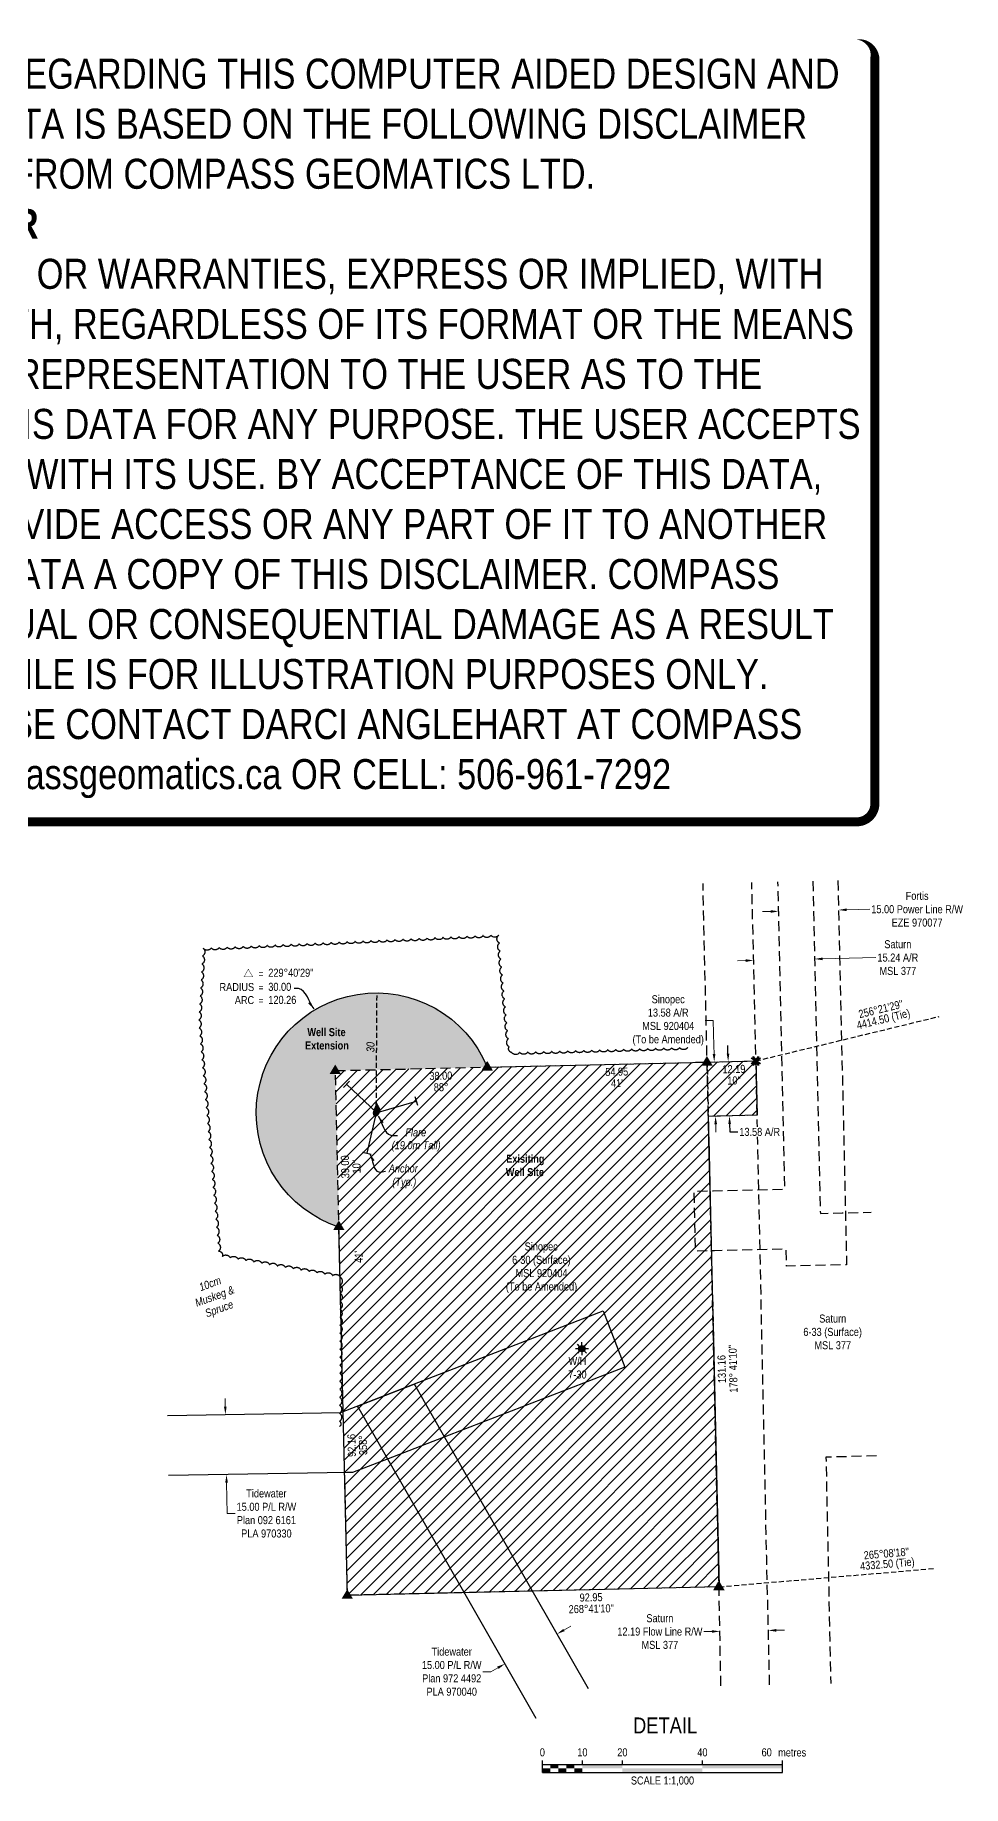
# Model space of a CAD drawing. Extents: x 602525 to 605190, y 5891333 to 5893520.
# Drawn here: x 604031 to 605190, y 5891333 to 5893520 of the extents above; entities that cross this region are included whole.
import ezdxf
from ezdxf.enums import TextEntityAlignment as Align

# ---------------------------------------------------------------- set-up
doc = ezdxf.new("R2010")
doc.units = 0
doc.header["$LTSCALE"] = 5
doc.header["$PDSIZE"] = 5
for name, pattern in [('0', [1, 1, 0]), ('foc-ACCESSROAD', [3.75, 2.5, -1.25]), ('foc-FLOWLINE', [3.75, 2.5, -1.25]), ('foc-TIELINE', [1.875, 1.25, -0.625]), ('foc-TRAV', [1.875, 1.25, -0.625])]:
    doc.linetypes.add(name, pattern=pattern)
doc.layers.get('Defpoints').update_dxf_attribs({"color": 9})
for name, color, linetype in [('AS-POWER-EXISTING-ANC', 72, 'Continuous'), ('AS-SYMBOL', 7, 'Continuous'), ('C-AR', 13, 'foc-ACCESSROAD'), ('C-WS', 13, 'foc-ACCESSROAD'), ('C-WS-S', 13, 'Continuous'), ('DETAIL-T', 7, 'Continuous'), ('F-EZE', 190, 'foc-FLOWLINE'), ('F-RW', 190, 'Continuous'), ('F-WS', 190, 'foc-ACCESSROAD'), ('L-2', 7, 'Continuous'), ('L-BD', 7, 'Continuous'), ('L-MON', 1, 'Continuous'), ('L-TIE', 7, 'foc-TIELINE'), ('P-PROPOSED', 10, 'Continuous'), ('P-PROPOSED-EXISTING-H', 59, 'Continuous'), ('P-PROPOSED-H', 21, 'Continuous'), ('P-TRAV', 4, 'foc-TRAV'), ('P-TXT', 4, 'Continuous'), ('T-BUSH', 110, '0'), ('T-BUSH-T', 110, 'Continuous'), ('T-TIE', 201, 'foc-TIELINE')]:
    doc.layers.add(name, color=color, linetype=linetype)
for name, color, linetype, lineweight in [('C-AR-T', 13, 'Continuous', 9), ('C-WS-T', 13, 'Continuous', 9), ('F-EZE-T', 190, 'Continuous', 9), ('F-FLOWLINE-T', 190, 'Continuous', 9), ('F-RW-T', 190, 'Continuous', 9), ('F-WS-T', 190, 'Continuous', 9), ('T-TEXT', 48, 'Continuous', 18), ('T-TIE-T', 201, 'Continuous', 18)]:
    doc.layers.add(name, color=color, linetype=linetype, lineweight=lineweight)
doc.layers.add('DISCLAIMER', color=7, linetype='Continuous', plot=False)
doc.styles.add('175L', font='', dxfattribs={"height": 20})
doc.styles.add('80', font='', dxfattribs={"height": 10})
doc.styles.add('80CG', font='', dxfattribs={"height": 10})
doc.styles.add('80L', font='', dxfattribs={"height": 10})
doc.styles.add('80LS', font='', dxfattribs={"height": 10})
doc.styles.get('175L').set_extended_font_data('Arial Narrow')
doc.styles.get('80').set_extended_font_data('Arial Narrow')
doc.styles.get('80CG').set_extended_font_data('Arial Narrow')
doc.styles.get('80L').set_extended_font_data('Arial Narrow')
doc.styles.get('80LS').set_extended_font_data('Arial Narrow', italic=True)
doc.dimstyles.new('Compass 5 000', dxfattribs={"dimscale": 5, "dimtxt": 9, "dimasz": 2, "dimexe": 0.2, "dimexo": 0.0625, "dimgap": 0.5, "dimtad": 0, "dimtih": 1, "dimtoh": 1, "dimzin": 0, "dimdsep": 46, "dimtxsty": '80CG', "dimcen": 0.1, "dimse1": 1, "dimse2": 1, "dimclrd": 256, "dimclrt": 256, "dimaunit": 1, "dimadec": 4, "dimazin": 0, "dimtfac": 0.06, "dimtofl": 0, "dimtmove": 0, "dimatfit": 1, "dimfxl": 0.2, "dimtolj": 1, "dimtzin": 0, "dimlwd": -1, "dimarcsym": 0})

# ---------------------------------------------------------------- blocks, each defined once
blk = doc.blocks.new('*D405')
at = {"layer": 'Defpoints', "color": 0, "transparency": 16777216}
for p in [(605004.8, 5892365.6), (604930.1, 5892297.1), (605006.3, 5892298.8)]:
    blk.add_point(p, dxfattribs=at)
at = {"layer": 'F-WS-T', "transparency": 16777216}
for p, q in [((605014.8, 5892365.8), (605081.5, 5892367.3)), ((604918.6, 5892363.6), (604908.6, 5892363.4))]:
    blk.add_line(p, q, dxfattribs=at)
for points in [[(605014.8, 5892367.4), (605014.8, 5892364.1), (605004.8, 5892365.6)], [(604918.5, 5892365.3), (604918.6, 5892361.9), (604928.6, 5892363.8)]]:
    blk.add_solid(points, dxfattribs=at)
at = {"layer": 'F-WS-T', "transparency": 16777216, "insert": (605108.8, 5892367.3), "char_height": 10, "attachment_point": 5, "style": '80CG'}
blk.add_mtext('\\A1;Saturn\\P15.24 A/R\\PMSL 377', dxfattribs=at)
blk = doc.blocks.new('FLARE')
h = blk.add_hatch(color=255)
h.dxf.hatch_style = 1
h.paths.add_polyline_path([(0.16, 2.41, 0.114147), (0.13, 2.43), (0.11, 2.44, 0.261551), (0.01, 2.42), (0, 2.41, 0.131268), (-0.03, 2.37), (-0.04, 2.35, 0.041497), (-0.05, 2.33), (-0.05, 2.29, 0.015174), (-0.05, 2.29), (-0.06, 2.24, 0.004376), (-0.06, 2.24), (-0.07, 2.18), (-0.08, 2.11), (-0.09, 2.05), (-0.1, 1.98), (-0.12, 1.91), (-0.14, 1.83), (-0.17, 1.76), (-0.19, 1.68), (-0.22, 1.61), (-0.26, 1.53), (-0.29, 1.46), (-0.32, 1.39), (-0.36, 1.32), (-0.39, 1.25, 0.000505), (-0.39, 1.25), (-0.43, 1.18, 0.002398), (-0.43, 1.18), (-0.46, 1.1, 0.004177), (-0.46, 1.1), (-0.5, 1.03, 0.005735), (-0.5, 1.03), (-0.53, 0.95, 0.006994), (-0.53, 0.95), (-0.56, 0.87, 0.00791), (-0.57, 0.87), (-0.6, 0.78, 0.008323), (-0.6, 0.78), (-0.63, 0.69, 0.008095), (-0.63, 0.68), (-0.66, 0.59, 0.008067), (-0.66, 0.59), (-0.68, 0.49, 0.008387), (-0.68, 0.49), (-0.7, 0.39, 0.009056), (-0.71, 0.38), (-0.72, 0.28, 0.010123), (-0.72, 0.28), (-0.74, 0.18, 0.011689), (-0.74, 0.18), (-0.75, 0.08, 0.013925), (-0.75, 0.08), (-0.75, -0.02, 0.016488), (-0.75, -0.02), (-0.75, -0.11, 0.017255), (-0.75, -0.12), (-0.74, -0.2, 0.01735), (-0.74, -0.2), (-0.73, -0.28, 0.017311), (-0.73, -0.29), (-0.71, -0.36, 0.01715), (-0.71, -0.36), (-0.69, -0.43, 0.016886), (-0.69, -0.44), (-0.66, -0.5, 0.016546), (-0.66, -0.5), (-0.63, -0.56, 0.016164), (-0.63, -0.56), (-0.6, -0.61, 0.016329), (-0.6, -0.62), (-0.57, -0.66, 0.018828), (-0.57, -0.67), (-0.54, -0.71, 0.022087), (-0.53, -0.71), (-0.5, -0.75, 0.025345), (-0.49, -0.76), (-0.46, -0.78, 0.028234), (-0.45, -0.79), (-0.42, -0.82, 0.030298), (-0.41, -0.82), (-0.37, -0.84, 0.031129), (-0.36, -0.85), (-0.32, -0.86, 0.030544), (-0.31, -0.87), (-0.27, -0.88, 0.028465), (-0.26, -0.88), (-0.22, -0.89, 0.025311), (-0.21, -0.89), (-0.16, -0.89, 0.02283), (-0.15, -0.89), (-0.11, -0.89, 0.021226), (-0.1, -0.89), (-0.05, -0.88, 0.020401), (-0.04, -0.88), (0, -0.87, 0.020299), (0.01, -0.87), (0.05, -0.85, 0.020911), (0.06, -0.85), (0.11, -0.83, 0.022277), (0.11, -0.83), (0.15, -0.81, 0.023712), (0.16, -0.8), (0.2, -0.78, 0.022408), (0.21, -0.78), (0.24, -0.75, 0.01993), (0.25, -0.74), (0.28, -0.72, 0.017146), (0.28, -0.71), (0.31, -0.68, 0.014211), (0.32, -0.68), (0.35, -0.64, 0.011221), (0.35, -0.64), (0.37, -0.61, 0.008212), (0.38, -0.61), (0.4, -0.57, 0.005172), (0.4, -0.57), (0.42, -0.54, 0.002523), (0.43, -0.54), (0.45, -0.5, 0.001671), (0.45, -0.5), (0.47, -0.47, 0.001229), (0.47, -0.47), (0.49, -0.44, 0.00075), (0.49, -0.44), (0.51, -0.41, 0.00026), (0.51, -0.41), (0.54, -0.37), (0.56, -0.34), (0.58, -0.3), (0.61, -0.27), (0.63, -0.23, 0.001311), (0.63, -0.23), (0.66, -0.19, 0.003726), (0.66, -0.19), (0.69, -0.15, 0.006065), (0.69, -0.14), (0.72, -0.1, 0.008452), (0.72, -0.1), (0.74, -0.05, 0.010991), (0.75, -0.05), (0.77, 0, 0.013767), (0.77, 0), (0.79, 0.05, 0.016839), (0.8, 0.05), (0.81, 0.1, 0.019104), (0.82, 0.11), (0.83, 0.15, 0.016987), (0.83, 0.16), (0.84, 0.21, 0.013636), (0.84, 0.21), (0.85, 0.26, 0.010244), (0.85, 0.27), (0.86, 0.31, 0.006846), (0.86, 0.32), (0.86, 0.37, 0.003419), (0.86, 0.37), (0.86, 0.41), (0.87, 0.46), (0.87, 0.5), (0.88, 0.54), (0.88, 0.59), (0.89, 0.63, 0.001278), (0.89, 0.63), (0.89, 0.67, 0.004735), (0.89, 0.67), (0.9, 0.71, 0.008354), (0.9, 0.72), (0.9, 0.76, 0.012059), (0.9, 0.76), (0.9, 0.8, 0.015712), (0.9, 0.81), (0.9, 0.85, 0.018457), (0.9, 0.85), (0.9, 0.89, 0.018102), (0.9, 0.9), (0.89, 0.94, 0.016533), (0.89, 0.95), (0.88, 0.99, 0.014576), (0.88, 0.99), (0.87, 1.03, 0.012435), (0.86, 1.04), (0.85, 1.08, 0.010283), (0.85, 1.09), (0.83, 1.13, 0.00824), (0.83, 1.13), (0.81, 1.18, 0.00638), (0.81, 1.18), (0.78, 1.23, 0.004735), (0.78, 1.23), (0.76, 1.29, 0.003388), (0.75, 1.29), (0.73, 1.34, 0.002345), (0.73, 1.34), (0.7, 1.4, 0.001492), (0.7, 1.4), (0.67, 1.46, 0.000746), (0.67, 1.46), (0.63, 1.51), (0.6, 1.57), (0.57, 1.62), (0.55, 1.68), (0.52, 1.73), (0.49, 1.78), (0.47, 1.83), (0.45, 1.87), (0.42, 1.92), (0.4, 1.97), (0.38, 2.02), (0.35, 2.08, 0.000332), (0.35, 2.08), (0.33, 2.13, 0.001849), (0.33, 2.13), (0.3, 2.19, 0.0038), (0.3, 2.19), (0.27, 2.24, 0.006473), (0.27, 2.24), (0.25, 2.29, 0.010865), (0.24, 2.3), (0.22, 2.34, 0.019524), (0.22, 2.34), (0.19, 2.38, 0.041077), (0.18, 2.39)])
at = {"color": 48, "flags": 128}
for points in [[(0.11, -0.72), (0.07, -0.74), (0.03, -0.76), (-0.02, -0.77), (-0.07, -0.78), (-0.11, -0.79), (-0.16, -0.79), (-0.2, -0.79), (-0.25, -0.78), (-0.29, -0.77), (-0.32, -0.76), (-0.36, -0.74), (-0.4, -0.71), (-0.43, -0.68), (-0.46, -0.65), (-0.49, -0.61), (-0.52, -0.56), (-0.54, -0.51), (-0.57, -0.46), (-0.59, -0.4), (-0.61, -0.33), (-0.63, -0.26), (-0.64, -0.19), (-0.65, -0.11), (-0.65, -0.02), (-0.65, 0.07), (-0.64, 0.17), (-0.63, 0.27), (-0.61, 0.36), (-0.58, 0.46), (-0.56, 0.56), (-0.53, 0.66), (-0.5, 0.75), (-0.47, 0.83), (-0.44, 0.91), (-0.41, 0.99), (-0.37, 1.06), (-0.34, 1.13), (-0.3, 1.2), (-0.27, 1.27), (-0.23, 1.34), (-0.2, 1.42), (-0.16, 1.49), (-0.13, 1.57), (-0.1, 1.65), (-0.07, 1.73), (-0.04, 1.8), (-0.02, 1.88), (0, 1.96), (0.01, 2.03), (0.02, 2.1), (0.03, 2.17), (0.04, 2.22), (0.05, 2.27), (0.05, 2.31), (0.06, 2.34), (0.08, 2.35), (0.09, 2.34), (0.11, 2.32), (0.13, 2.29), (0.16, 2.25), (0.18, 2.2), (0.21, 2.14), (0.24, 2.09), (0.26, 2.03), (0.29, 1.98), (0.31, 1.93), (0.33, 1.88), (0.36, 1.83), (0.38, 1.78), (0.41, 1.73), (0.43, 1.68), (0.46, 1.63), (0.49, 1.58), (0.52, 1.52), (0.55, 1.47), (0.58, 1.41), (0.61, 1.35), (0.64, 1.3), (0.67, 1.24), (0.69, 1.19), (0.72, 1.14), (0.74, 1.09), (0.75, 1.05), (0.77, 1), (0.78, 0.96), (0.79, 0.92), (0.8, 0.88), (0.8, 0.84), (0.8, 0.8), (0.8, 0.76), (0.8, 0.72), (0.79, 0.68), (0.79, 0.64), (0.78, 0.6), (0.78, 0.56), (0.77, 0.51), (0.77, 0.47), (0.76, 0.42), (0.76, 0.37), (0.76, 0.33), (0.75, 0.28), (0.74, 0.23), (0.73, 0.18), (0.72, 0.13), (0.7, 0.09), (0.68, 0.04), (0.66, 0), (0.63, -0.05), (0.61, -0.09), (0.58, -0.13), (0.55, -0.17), (0.53, -0.21), (0.5, -0.25), (0.48, -0.28), (0.45, -0.32), (0.43, -0.35), (0.41, -0.38), (0.39, -0.42), (0.37, -0.45), (0.34, -0.48), (0.32, -0.51), (0.3, -0.55), (0.27, -0.58), (0.24, -0.61), (0.21, -0.64), (0.18, -0.67), (0.15, -0.7)], [(0.02, -0.75), (-0.01, -0.76), (-0.03, -0.77), (-0.05, -0.78), (-0.08, -0.78), (-0.11, -0.79), (-0.13, -0.79), (-0.16, -0.79), (-0.18, -0.78), (-0.2, -0.78), (-0.23, -0.77), (-0.25, -0.76), (-0.26, -0.74), (-0.28, -0.73), (-0.3, -0.71), (-0.32, -0.69), (-0.33, -0.66), (-0.35, -0.63), (-0.36, -0.6), (-0.37, -0.57), (-0.39, -0.53), (-0.4, -0.49), (-0.4, -0.45), (-0.41, -0.41), (-0.41, -0.36), (-0.41, -0.31), (-0.4, -0.25), (-0.39, -0.2), (-0.38, -0.14), (-0.37, -0.09), (-0.36, -0.03), (-0.34, 0.02), (-0.32, 0.07), (-0.31, 0.12), (-0.29, 0.16), (-0.27, 0.21), (-0.25, 0.25), (-0.23, 0.29), (-0.21, 0.33), (-0.19, 0.37), (-0.17, 0.41), (-0.15, 0.45), (-0.14, 0.49), (-0.12, 0.53), (-0.1, 0.58), (-0.08, 0.62), (-0.07, 0.66), (-0.06, 0.71), (-0.05, 0.75), (-0.04, 0.79), (-0.03, 0.83), (-0.03, 0.87), (-0.02, 0.9), (-0.02, 0.93), (-0.01, 0.95), (-0.01, 0.96), (0, 0.97), (0.01, 0.96), (0.02, 0.95), (0.03, 0.94), (0.04, 0.91), (0.06, 0.88), (0.07, 0.86), (0.09, 0.82), (0.1, 0.79), (0.12, 0.76), (0.13, 0.74), (0.14, 0.71), (0.16, 0.68), (0.17, 0.65), (0.18, 0.63), (0.2, 0.6), (0.21, 0.57), (0.23, 0.54), (0.25, 0.51), (0.26, 0.47), (0.28, 0.44), (0.3, 0.41), (0.31, 0.38), (0.33, 0.35), (0.34, 0.32), (0.36, 0.29), (0.37, 0.27), (0.38, 0.24), (0.39, 0.22), (0.39, 0.19), (0.4, 0.17), (0.4, 0.15), (0.41, 0.13), (0.41, 0.1), (0.41, 0.08), (0.4, 0.06), (0.4, 0.04), (0.4, 0.01), (0.39, -0.01), (0.39, -0.03), (0.39, -0.06), (0.39, -0.08), (0.38, -0.11), (0.38, -0.14), (0.38, -0.16), (0.38, -0.19), (0.37, -0.22), (0.37, -0.24), (0.36, -0.27), (0.35, -0.3), (0.34, -0.32), (0.32, -0.35), (0.31, -0.37), (0.3, -0.4), (0.28, -0.42), (0.27, -0.44), (0.25, -0.46), (0.24, -0.48), (0.22, -0.5), (0.21, -0.52), (0.2, -0.54), (0.19, -0.56), (0.17, -0.58), (0.16, -0.6), (0.15, -0.61), (0.14, -0.63), (0.12, -0.65), (0.11, -0.67), (0.09, -0.69), (0.08, -0.7), (0.06, -0.72), (0.04, -0.74)]]:
    blk.add_lwpolyline(points, close=True, dxfattribs=at)
blk = doc.blocks.new('GAS')
h = blk.add_hatch(color=255)
h.dxf.hatch_style = 1
edge = h.paths.add_edge_path()
edge.add_arc((0, 0), 0.9, 0, 360)
for p, q in [((-0.81, 0), (-1.62, 0)), ((-0.57, 0.57), (-1.14, 1.14)), ((0, 0.81), (0, 1.62)), ((0.57, 0.57), (1.14, 1.14)), ((1.62, 0), (0.81, 0)), ((-0.57, -0.57), (-1.14, -1.14)), ((0, -0.81), (0, -1.62)), ((1.14, -1.14), (0.57, -0.57))]:
    blk.add_line(p, q)
blk.add_circle((0, 0), 0.8)
blk = doc.blocks.new('TRIA')
blk.add_hatch(color=255).paths.add_polyline_path([(-0.04, 1.52), (-1.47, -0.87), (1.39, -0.87)])
blk = doc.blocks.new('TRIAA')
blk.add_blockref('TRIA', (0, 0))
blk = doc.blocks.new('TRIB')
at = {"color": 1}
blk.add_lwpolyline([(-1.12, -0.67), (-0.04, 1.13), (1.04, -0.67)], close=True, dxfattribs=at)
blk = doc.blocks.new('TRIBB')
blk.add_blockref('TRIB', (0, 0))
blk = doc.blocks.new('TRICC')
for name in ['TRIAA', 'TRIBB']:
    blk.add_blockref(name, (0, 0))
blk = doc.blocks.new('plspike')
blk.add_blockref('TRICC', (0, 0))
blk = doc.blocks.new('STRIA')
blk.add_hatch(color=255).paths.add_polyline_path([(-0.04, 1.52), (-1.47, -0.87), (1.39, -0.87)])
blk = doc.blocks.new('STRIAA')
blk.add_blockref('STRIA', (0, 0))
blk = doc.blocks.new('STRIB')
at = {"color": 1}
blk.add_solid([(-1.12, -0.67), (-0.04, 1.13), (1.04, -0.67)], dxfattribs=at)
blk = doc.blocks.new('STRIBB')
blk.add_blockref('STRIB', (0, 0))
blk = doc.blocks.new('STRICC')
for name in ['STRIAA', 'STRIBB']:
    blk.add_blockref(name, (0, 0))
blk = doc.blocks.new('fdspike')
blk.add_blockref('STRICC', (0, 0))
blk = doc.blocks.new('*D406')
at = {"layer": 'Defpoints', "color": 0, "transparency": 16777216}
for p in [(604957.9, 5892508), (605033, 5892509.6), (605034.8, 5892426.8)]:
    blk.add_point(p, dxfattribs=at)
at = {"layer": 'F-EZE-T', "transparency": 16777216}
for p, q in [((604949.8, 5892424.9), (604939.8, 5892424.7)), ((605044.8, 5892427), (605073.8, 5892427.7))]:
    blk.add_line(p, q, dxfattribs=at)
for points in [[(604949.8, 5892426.6), (604949.8, 5892423.2), (604959.8, 5892425.1)], [(605044.8, 5892428.7), (605044.8, 5892425.4), (605034.8, 5892426.8)]]:
    blk.add_solid(points, dxfattribs=at)
at = {"layer": 'F-EZE-T', "transparency": 16777216, "insert": (605132.9, 5892427.7), "char_height": 10, "attachment_point": 5, "style": '80CG'}
blk.add_mtext('\\A1;Fortis\\P15.00 Power Line R/W\\PEZE 970077', dxfattribs=at)
blk = doc.blocks.new('*D407')
at = {"layer": 'C-AR-T', "transparency": 16777216}
for p, q in [((604868.2, 5892288.8), (604878.2, 5892288.8)), ((604878.2, 5892288.8), (604879, 5892257.1)), ((604879.2, 5892247.1), (604879, 5892257.1)), ((604881.2, 5892159.2), (604881.4, 5892149.2))]:
    blk.add_line(p, q, dxfattribs=at)
blk.add_solid([(604882.9, 5892159.3), (604879.6, 5892159.2), (604881, 5892169.2)], dxfattribs=at)
at = {"layer": 'Defpoints', "color": 0, "transparency": 16777216}
for p in [(604885.9, 5892237.2), (604881, 5892169.2), (604887.5, 5892169.4)]:
    blk.add_point(p, dxfattribs=at)
at = {"layer": 'C-AR-T', "transparency": 16777216, "insert": (604821.9, 5892288.8), "char_height": 10, "attachment_point": 5, "style": '80CG', "bg_fill": 3, "box_fill_scale": 1.1, "bg_fill_color": 256, "bg_fill_true_color": 13158600, "bg_fill_transparency": 0}
blk.add_mtext('\\A1;Sinopec\\P13.58 A/R\\PMSL 920404\\P(To be Amended)', dxfattribs=at)
at = {"layer": 'C-AR-T', "transparency": 16777216}
blk.add_solid([(604880.9, 5892247.1), (604877.5, 5892247), (604879.4, 5892237.1)], dxfattribs=at)
blk = doc.blocks.new('*D408')
at = {"layer": 'Defpoints', "color": 0, "transparency": 16777216}
for p in [(604886.3, 5891536.5), (604946.8, 5891537.6), (604886.5, 5891525.8)]:
    blk.add_point(p, dxfattribs=at)
at = {"layer": 'F-FLOWLINE-T', "transparency": 16777216}
for p, q in [((604876.5, 5891525.6), (604866.5, 5891525.5)), ((604957, 5891527.1), (604967, 5891527.3))]:
    blk.add_line(p, q, dxfattribs=at)
for points in [[(604876.4, 5891527.3), (604876.5, 5891524), (604886.5, 5891525.8)], [(604957, 5891528.8), (604957, 5891525.4), (604947, 5891526.9)]]:
    blk.add_solid(points, dxfattribs=at)
at = {"layer": 'F-FLOWLINE-T', "transparency": 16777216, "insert": (604811.5, 5891525.5), "char_height": 10, "attachment_point": 5, "style": '80CG'}
blk.add_mtext('\\A1;Saturn\\P12.19 Flow Line R/W\\PMSL 377', dxfattribs=at)
blk = doc.blocks.new('*D409')
at = {"layer": 'Defpoints', "color": 0, "transparency": 16777216}
for p in [(604617.9, 5891485.3), (604716.2, 5891464.3), (604651.1, 5891427.1)]:
    blk.add_point(p, dxfattribs=at)
at = {"layer": 'F-RW-T', "transparency": 16777216}
for p, q in [((604691.6, 5891527.5), (604700.3, 5891532.5)), ((604600.5, 5891475.4), (604590.5, 5891475.4)), ((604609.2, 5891480.3), (604600.5, 5891475.4))]:
    blk.add_line(p, q, dxfattribs=at)
for points in [[(604690.8, 5891528.9), (604692.5, 5891526.1), (604683, 5891522.5)], [(604608.3, 5891481.8), (604610, 5891478.9), (604617.9, 5891485.3)]]:
    blk.add_solid(points, dxfattribs=at)
at = {"layer": 'F-RW-T', "transparency": 16777216, "insert": (604551.4, 5891475.4), "char_height": 10, "attachment_point": 5, "style": '80CG'}
blk.add_mtext('\\A1;Tidewater\\P15.00 P/L R/W\\PPlan 972 4492\\PPLA 970040', dxfattribs=at)
blk = doc.blocks.new('*D410')
at = {"layer": 'Defpoints', "color": 0, "transparency": 16777216}
for p in [(604268.7, 5891796.6), (604308.9, 5891797.3), (604310.2, 5891722.2)]:
    blk.add_point(p, dxfattribs=at)
at = {"layer": 'F-RW-T', "transparency": 16777216}
for p, q in [((604268.5, 5891806.6), (604268.4, 5891816.6)), ((604270.2, 5891711.5), (604270.8, 5891673)), ((604270.8, 5891673), (604280.8, 5891673))]:
    blk.add_line(p, q, dxfattribs=at)
for points in [[(604270.2, 5891806.6), (604266.9, 5891806.5), (604268.7, 5891796.6)], [(604271.8, 5891711.6), (604268.5, 5891711.5), (604270, 5891721.5)]]:
    blk.add_solid(points, dxfattribs=at)
at = {"layer": 'F-RW-T', "transparency": 16777216, "insert": (604319.9, 5891673), "char_height": 10, "attachment_point": 5, "style": '80CG'}
blk.add_mtext('\\A1;Tidewater\\P15.00 P/L R/W\\PPlan 092 6161\\PPLA 970330', dxfattribs=at)
blk = doc.blocks.new('curve')
at = {"const_width": 0.1}
blk.add_lwpolyline([(-4.99, 5.39), (-6.08, 3.49), (-3.89, 3.49)], close=True, dxfattribs=at)
at = {"style": '80'}
for p in [(-2.44, 3.36), (-2.44, -0.04), (-2.44, -3.3)]:
    blk.add_text('=', height=1.8, dxfattribs=at).set_placement(p)
for s, p in [('RADIUS', (-3.54, -0.05)), ('ARC', (-3.54, -3.31))]:
    blk.add_text(s, height=2, dxfattribs=at).set_placement(p, align=Align.RIGHT)
for tag, p in [('DELTA', (0, 3.52)), ('CURVE_RADIUS', (0, 0)), ('ARC_LENGTH', (0, -3.26))]:
    blk.add_attdef(tag, p, '', height=2, dxfattribs=at)
blk = doc.blocks.new('*D411')
at = {"layer": 'Defpoints', "color": 0, "transparency": 16777216}
for p in [(604903.6, 5892237.6), (604898.4, 5892169.6), (604905.2, 5892169.8)]:
    blk.add_point(p, dxfattribs=at)
at = {"layer": 'P-TXT', "transparency": 16777216}
for p, q in [((604896.6, 5892247.5), (604896.4, 5892257.5)), ((604898.6, 5892159.6), (604898.9, 5892149.6)), ((604898.9, 5892149.6), (604908.9, 5892149.6))]:
    blk.add_line(p, q, dxfattribs=at)
for points in [[(604898.3, 5892247.5), (604895, 5892247.4), (604896.8, 5892237.5)], [(604900.3, 5892159.7), (604897, 5892159.6), (604898.4, 5892169.6)]]:
    blk.add_solid(points, dxfattribs=at)
at = {"layer": 'P-TXT', "transparency": 16777216, "insert": (604936.2, 5892149.6), "char_height": 10, "attachment_point": 5, "style": '80CG', "bg_fill": 3, "box_fill_scale": 1.1, "bg_fill_color": 256, "bg_fill_true_color": 13158600, "bg_fill_transparency": 0}
blk.add_mtext('\\A1;13.58 A/R', dxfattribs=at)
blk = doc.blocks.new('*U478')
at = {"color": 72}
blk.add_line((0.31, -1.06), (-0.31, 1.06), dxfattribs=at)
at = {"layer": 'AS-SYMBOL', "color": 72, "flags": 128}
blk.add_lwpolyline([(-10.07, -2.94), (0, 0)], dxfattribs=at)
blk = doc.blocks.new('*U479')
at = {"color": 72}
blk.add_line((0.75, 0.8), (-0.75, -0.8), dxfattribs=at)
at = {"layer": 'AS-SYMBOL', "color": 72, "flags": 128}
blk.add_lwpolyline([(7.5, -7.01), (0, 0)], dxfattribs=at)
blk = doc.blocks.new('*U480')
at = {"color": 72}
blk.add_line((-1.07, 0.25), (1.07, -0.25), dxfattribs=at)
at = {"layer": 'AS-SYMBOL', "color": 72, "flags": 128}
blk.add_lwpolyline([(2.38, 10.01), (0, 0)], dxfattribs=at)
blk = doc.blocks.new('TEMP')
h = blk.add_hatch(color=255)
h.dxf.hatch_style = 1
h.paths.add_polyline_path([(0, 0.25), (-0.67, 1.15), (-0.67, 0.67), (-1.15, 0.67), (-0.25, 0), (-1.15, -0.67), (-0.67, -0.67), (-0.67, -1.15), (0, -0.25), (0.67, -1.15), (0.67, -0.67), (1.15, -0.67), (0.25, 0), (1.15, 0.67), (0.67, 0.67), (0.67, 1.15)])
h.paths.add_polyline_path([(0.57, 0.85), (0.57, 0.57), (0.85, 0.57), (0.08, 0), (0.85, -0.57), (0.57, -0.57), (0.57, -0.85), (0, -0.08), (-0.57, -0.85), (-0.57, -0.57), (-0.85, -0.57), (-0.08, 0), (-0.85, 0.57), (-0.57, 0.57), (-0.57, 0.85), (0, 0.08)], flags=16)
h = blk.add_hatch(color=1)
h.dxf.hatch_style = 1
h.paths.add_polyline_path([(0, 0.08), (-0.57, 0.85), (-0.57, 0.57), (-0.85, 0.57), (-0.08, 0), (-0.85, -0.57), (-0.57, -0.57), (-0.57, -0.85), (0, -0.08), (0.57, -0.85), (0.57, -0.57), (0.85, -0.57), (0.08, 0), (0.85, 0.57), (0.57, 0.57), (0.57, 0.85)])
at = {"color": 1}
for p, q in [((-0.08, 0), (0.08, 0)), ((0, 0.08), (0, -0.08))]:
    blk.add_line(p, q, dxfattribs=at)
at = {"color": 255, "flags": 128}
blk.add_lwpolyline([(-0.25, 0), (-1.15, 0.67), (-0.67, 0.67), (-0.67, 1.15), (0, 0.25), (0.67, 1.15), (0.67, 0.67), (1.15, 0.67), (0.25, 0), (1.15, -0.67), (0.67, -0.67), (0.67, -1.15), (0, -0.25), (-0.67, -1.15), (-0.67, -0.67), (-1.15, -0.67)], close=True, dxfattribs=at)
at = {"color": 1, "flags": 128}
blk.add_lwpolyline([(-0.08, 0), (-0.85, 0.57), (-0.57, 0.57), (-0.57, 0.85), (0, 0.08), (0.57, 0.85), (0.57, 0.57), (0.85, 0.57), (0.08, 0), (0.85, -0.57), (0.57, -0.57), (0.57, -0.85), (0, -0.08), (-0.57, -0.85), (-0.57, -0.57), (-0.85, -0.57)], close=True, dxfattribs=at)
blk = doc.blocks.new('*U317')
at = {"color": 0}
for p, q in [((-150, 0), (-150, 15)), ((-150, 10), (150.2, 10)), ((-150, 0), (150.2, 0)), ((-100, 10), (-100, 15)), ((-50, 10), (-50, 15)), ((50, 10), (50, 15)), ((150.2, 0), (150.2, 15))]:
    blk.add_line(p, q, dxfattribs=at)
for points in [[(-150, 5), (-140, 5), (-150, 0), (-140, 0)], [(-140, 10), (-130, 10), (-140, 5), (-130, 5)], [(-130, 5), (-120, 5), (-130, 0), (-120, 0)], [(-120, 10), (-110, 10), (-120, 5), (-110, 5)], [(-110, 5), (-100, 5), (-110, 0), (-100, 0)], [(-100, 10), (-50, 10), (-100, 5), (-50, 5)], [(-50, 5), (50, 5), (-50, 0), (50, 0)], [(50, 10), (150.2, 10), (50, 5), (150.2, 5)]]:
    blk.add_solid(points, dxfattribs=at)
at = {"color": 0, "style": '80'}
blk.add_text('metres', height=10, dxfattribs=at).set_placement((162.2, 20), align=Align.CENTER)
at = {"color": 0, "char_height": 10, "style": '80'}
for s, insert, attachment_point in [('0', (-150, 30.2), 2), ('10', (-100, 30.2), 2), ('20', (-50, 30.2), 2), ('40', (50, 30.2), 2), ('60', (136.7, 30.2), 3), ('SCALE 1:1,000', (0.1, -5), 2)]:
    blk.add_mtext(s, dxfattribs=dict(at, insert=insert, attachment_point=attachment_point))
blk = doc.blocks.new('Disclaimer_Legal')
at = {"layer": 'DISCLAIMER', "color": 254, "flags": 128}
blk.add_lwpolyline([(-3612.9, -1104.6, 37.5, 37.5, 0), (4096.1, -1104.6, 37.5, 37.5, 0.414214), (4171.1, -1029.6, 37.5, 37.5, 0), (4171.1, 2078.7, 37.5, 0, 0.414214), (4096.1, 2153.7, 0, 0, 0), (-3612.9, 2153.7, 0, 0, 0.414214), (-3687.9, 2078.7, 0, 0, 0), (-3687.9, -1029.6, 0, 37.5, 0.414214)], format="xyseb", close=True, dxfattribs=at)
at = {"layer": 'DISCLAIMER', "color": 254, "insert": (241.6, 533.9), "char_height": 125, "width": 7717.568, "attachment_point": 5, "style": '80'}
blk.add_mtext('NOTICE TO THE CORPORATION, PERSON &/OR PERSONS REGARDING THIS COMPUTER AIDED DESIGN AND DRAFTING (CADD) FILES. ACCEPTANCE OF THE CADD DATA IS BASED ON THE FOLLOWING DISCLAIMER WHICH COVERS ALL CADD DATA RECIEVED FROM COMPASS GEOMATICS LTD.\\P{\\fArial Narrow|b1|i0|c0|p34;DISCLAIMER}\\PCOMPASS GEOMATICS LTD. MAKES NO REPRESENTATION OR WARRANTIES, EXPRESS OR IMPLIED, WITH RESPECT TO THE REUSE OF THE DATA PROVIDED HEREWITH, REGARDLESS OF ITS FORMAT OR THE MEANS OF ITS TRANSMISSION. THERE IS NO GUARANTEE OR REPRESENTATION TO THE USER AS TO THE ACCURACY, CURRENCY, SUITABILITY OR RELIABILITY OF THIS DATA FOR ANY PURPOSE. THE USER ACCEPTS THE DATA "AS IS", AND ASSUMES ALL RISKS ASSOCIATED WITH ITS USE. BY ACCEPTANCE OF THIS DATA, THE USER AGREES NOT TO TRANSMIT THIS DATA OR PROVIDE ACCESS OR ANY PART OF IT TO ANOTHER PARTY UNLESS THE USER SHALL INCLUDE WITH THE DATA A COPY OF THIS DISCLAIMER. COMPASS GEOMATICS LTD. ASSUMES NO RESPONSIBILITY FOR ACTUAL OR CONSEQUENTIAL DAMAGE AS A RESULT OF ANY USER\'S RELIANCE ON THIS DATA. THIS CADD FILE IS FOR ILLUSTRATION PURPOSES ONLY.\\PIF YOU REQUIRE MORE ACCURATE INFORMATION, PLEASE CONTACT DARCI ANGLEHART AT COMPASS GEOMATICS LTD. VIA EMAIL: darci.anglehart@compassgeomatics.ca OR CELL: 506-961-7292', dxfattribs=at)

msp = doc.modelspace()

# ---------------------------------------------------------------- hatches: boundary and pattern name
at = {"layer": 'P-PROPOSED-EXISTING-H'}
h = msp.add_hatch(dxfattribs=at)
h.set_pattern_fill('ANSI31', color=256, scale=3.496091, style=0)
h.set_pattern_definition([(45, (-911.251, -451.517), (-7.848947217, 7.848947217), [])])
h.paths.add_polyline_path([(604406.113, 5892226.176), (604421.103, 5891570.801), (604885.458, 5891581.486), (604872.02, 5892169.006), (604932.929, 5892170.408), (604931.377, 5892238.262), (604870.468, 5892236.861), (604595.758, 5892230.54)])
at = {"layer": 'P-PROPOSED-H'}
h = msp.add_hatch(color=256, dxfattribs=at)
h.dxf.hatch_style = 1
h.paths.add_polyline_path([(604410.582, 5892030.8), (604406.113, 5892226.176), (604595.758, 5892230.54, 1.56159418)])

# ---------------------------------------------------------------- linework, layer by layer
at = {"layer": 'C-WS'}
msp.add_lwpolyline([(604870.468, 5892236.861), (604931.377, 5892238.262), (604932.929, 5892170.408), (604872.02, 5892169.006), (604885.458, 5891581.486), (604421.103, 5891570.801), (604406.113, 5892226.176), (604870.468, 5892236.861)], dxfattribs=at)
at = {"layer": 'F-EZE', "flags": 128}
msp.add_lwpolyline([(605033.986, 5892463.611), (605043.179, 5892053.942), (605044.758, 5891983.663), (604969.735, 5891981.979), (604969.258, 5892003.185), (604879.926, 5892001.181), (604856.081, 5892000.645), (604854.394, 5892075.666), (604878.219, 5892076.201), (604967.577, 5892078.205), (604958.967, 5892461.904)], dxfattribs=at)
at = {"layer": 'F-RW'}
for points in [[(604196.419, 5891795.325), (604412.697, 5891799.045), (604419.105, 5891801.524), (604439.611, 5891809.457), (604510.371, 5891836.841), (604740.642, 5891925.95), (604767.72, 5891855.967), (604548.043, 5891770.957), (604477.282, 5891743.577), (604427.329, 5891724.247), (604420.866, 5891724.135), (604197.709, 5891720.299)], [(604656.886, 5891417.062), (604569.702, 5891569.501), (604473.314, 5891738.041), (604435.639, 5891803.928), (604433.768, 5891807.197), (604504.53, 5891834.581), (604506.402, 5891831.308), (604544.074, 5891765.424), (604655, 5891571.44), (604721.991, 5891454.292)]]:
    msp.add_lwpolyline(points, dxfattribs=at)
at = {"layer": 'F-WS', "flags": 128}
for points in [[(604887.704, 5891457.815), (604885.458, 5891581.486), (604870.468, 5892236.861), (604865.395, 5892459.774)], [(604948.572, 5891459.109), (604944.939, 5891619.517), (604933.035, 5892167.997), (604931.429, 5892238.248), (604926.371, 5892461.162)], [(605002.58, 5892462.896), (605012.026, 5892047.79), (605039.21, 5892048.409), (605075.286, 5892049.229)], [(605082.214, 5891744.84), (605018.953, 5891743.402), (605024.962, 5891460.733)]]:
    msp.add_lwpolyline(points, dxfattribs=at)
at = {"layer": 'L-TIE'}
for p, q in [((604931.429, 5892238.248), (605160.559, 5892293.858)), ((604885.458, 5891581.486), (605154.524, 5891604.354))]:
    msp.add_line(p, q, dxfattribs=at)
at = {"layer": 'P-PROPOSED'}
msp.add_lwpolyline([(604410.582, 5892030.8, -1.56159418), (604595.758, 5892230.54), (604870.468, 5892236.861), (604931.377, 5892238.262), (604932.929, 5892170.408), (604872.02, 5892169.006), (604885.458, 5891581.486), (604421.103, 5891570.801)], format="xyb", close=True, dxfattribs=at)
at = {"layer": 'P-TRAV'}
msp.add_line((604870.468, 5892236.861), (604872.02, 5892169.006), dxfattribs=at)
at = {"layer": 'T-BUSH', "flags": 128}
msp.add_lwpolyline([(604846.22, 5892255.128, -0.52056705), (604836.229, 5892254.836, -0.52056705), (604826.237, 5892254.544, -0.52056705), (604816.245, 5892254.252, -0.52056705), (604806.254, 5892253.96, -0.52056705), (604796.262, 5892253.667, -0.52056705), (604786.27, 5892253.375, -0.52056705), (604776.279, 5892253.083, -0.52056705), (604766.287, 5892252.791, -0.52056705), (604756.296, 5892252.499, -0.52056705), (604746.304, 5892252.207, -0.52056705), (604736.312, 5892251.915, -0.52056705), (604726.321, 5892251.622, -0.52056705), (604716.329, 5892251.33, -0.52056705), (604706.337, 5892251.038, -0.52056705), (604696.346, 5892250.746, -0.52056705), (604686.354, 5892250.454, -0.52056705), (604676.363, 5892250.162, -0.52056705), (604666.371, 5892249.869, -0.52056705), (604656.379, 5892249.577, -0.52056705), (604646.388, 5892249.285, -0.52056705), (604636.396, 5892248.993, -0.52056705), (604626.405, 5892248.701, -0.52056705), (604623.139, 5892256.015, -0.52056705), (604622.208, 5892265.967, -0.52056705), (604621.276, 5892275.919, -0.52056705), (604620.344, 5892285.872, -0.52056705), (604619.412, 5892295.824, -0.52056705), (604618.48, 5892305.777, -0.52056705), (604617.548, 5892315.729, -0.52056705), (604616.616, 5892325.681, -0.52056705), (604615.685, 5892335.634, -0.52056705), (604614.753, 5892345.586, -0.52056705), (604613.821, 5892355.538, -0.52056705), (604612.889, 5892365.491, -0.52056705), (604611.957, 5892375.443, -0.52056705), (604611.025, 5892385.395, -0.52056705), (604610.093, 5892395.348, -0.52056705), (604600.461, 5892395.3, -0.52056705), (604590.476, 5892394.846, -0.52056705), (604580.49, 5892394.392, -0.52056705), (604570.505, 5892393.938, -0.52056705), (604560.519, 5892393.484, -0.52056705), (604550.533, 5892393.031, -0.52056705), (604540.548, 5892392.577, -0.52056705), (604530.562, 5892392.123, -0.52056705), (604520.577, 5892391.669, -0.52056705), (604510.591, 5892391.215, -0.52056705), (604500.606, 5892390.761, -0.52056705), (604490.62, 5892390.307, -0.52056705), (604480.634, 5892389.853, -0.52056705), (604470.649, 5892389.399, -0.52056705), (604460.663, 5892388.945, -0.52056705), (604450.678, 5892388.492, -0.52056705), (604440.692, 5892388.038, -0.52056705), (604430.706, 5892387.584, -0.52056705), (604420.721, 5892387.13, -0.52056705), (604410.735, 5892386.676, -0.52056705), (604400.75, 5892386.222, -0.52056705), (604390.764, 5892385.768, -0.52056705), (604380.779, 5892385.314, -0.52056705), (604370.793, 5892384.86, -0.52056705), (604360.807, 5892384.406, -0.52056705), (604350.822, 5892383.953, -0.52056705), (604340.836, 5892383.499, -0.52056705), (604330.851, 5892383.045, -0.52056705), (604320.865, 5892382.591, -0.52056705), (604310.88, 5892382.137, -0.52056705), (604300.894, 5892381.683, -0.52056705), (604290.908, 5892381.229, -0.52056705), (604280.923, 5892380.775, -0.52056705), (604270.937, 5892380.321, -0.52056705), (604260.952, 5892379.867, -0.52056705), (604250.966, 5892379.414, -0.52056705), (604240.981, 5892378.96, -0.52056705), (604240.078, 5892369.316, -0.52056705), (604239.507, 5892359.336, -0.52056705), (604238.936, 5892349.357, -0.52056705), (604238.365, 5892339.377, -0.52056705), (604237.794, 5892329.398, -0.52056705), (604237.223, 5892319.418, -0.52056705), (604236.652, 5892309.438, -0.52056705), (604236.081, 5892299.459, -0.52056705), (604235.51, 5892289.479, -0.52056705), (604235.867, 5892279.514, -0.52056705), (604236.737, 5892269.556, -0.52056705), (604237.608, 5892259.598, -0.52056705), (604238.478, 5892249.64, -0.52056705), (604239.348, 5892239.682, -0.52056705), (604240.218, 5892229.724, -0.52056705), (604241.088, 5892219.766, -0.52056705), (604241.958, 5892209.808, -0.52056705), (604242.828, 5892199.85, -0.52056705), (604243.699, 5892189.892, -0.52056705), (604244.569, 5892179.934, -0.52056705), (604245.439, 5892169.976, -0.52056705), (604246.309, 5892160.018, -0.52056705), (604247.179, 5892150.06, -0.52056705), (604248.049, 5892140.103, -0.52056705), (604248.92, 5892130.145, -0.52056705), (604249.79, 5892120.187, -0.52056705), (604250.66, 5892110.229, -0.52056705), (604251.53, 5892100.271, -0.52056705), (604252.4, 5892090.313, -0.52056705), (604253.27, 5892080.355, -0.52056705), (604254.14, 5892070.397, -0.52056705), (604255.011, 5892060.439, -0.52056705), (604255.881, 5892050.481, -0.52056705), (604256.751, 5892040.523, -0.52056705), (604257.621, 5892030.565, -0.52056705), (604258.491, 5892020.607, -0.52056705), (604259.361, 5892010.649, -0.52056705), (604260.232, 5892000.691, -0.52056705), (604264.769, 5891994.103, -0.52056705), (604274.618, 5891992.394, -0.52056705), (604284.466, 5891990.685, -0.52056705), (604294.315, 5891988.976, -0.52056705), (604304.164, 5891987.267, -0.52056705), (604314.013, 5891985.558, -0.52056705), (604323.861, 5891983.849, -0.52056705), (604333.71, 5891982.14, -0.52056705), (604343.559, 5891980.431, -0.52056705), (604353.407, 5891978.722, -0.52056705), (604363.256, 5891977.013, -0.52056705), (604373.105, 5891975.303, -0.52056705), (604382.954, 5891973.594, -0.52056705), (604392.802, 5891971.885, -0.52056705), (604402.651, 5891970.176, -0.52056705), (604412.111, 5891968.142, -0.52056705), (604412.066, 5891958.146, -0.52056705), (604412.021, 5891948.15, -0.52056705), (604411.975, 5891938.154, -0.52056705), (604411.93, 5891928.159, -0.52056705), (604411.885, 5891918.163, -0.52056705), (604411.84, 5891908.167, -0.52056705), (604411.795, 5891898.171, -0.52056705), (604411.75, 5891888.175, -0.52056705), (604411.705, 5891878.18, -0.52056705), (604411.66, 5891868.184, -0.52056705), (604411.614, 5891858.188, -0.52056705), (604411.569, 5891848.192, -0.52056705), (604411.524, 5891838.197, -0.52056705), (604411.479, 5891828.201, -0.52056705), (604411.434, 5891818.205, -0.52056705), (604411.389, 5891808.209, -0.52056705), (604411.344, 5891798.213, -0.52056705), (604411.299, 5891788.218, -0.52056705), (604411.269, 5891781.669, -0.52056705)], format="xyb", dxfattribs=at)
at = {"layer": 'T-TIE'}
msp.add_line((604457.148, 5892173.311), (604458.134, 5892323.246), dxfattribs=at)

# ---------------------------------------------------------------- block references
at = {"layer": 'AS-POWER-EXISTING-ANC', "xscale": 5.000000000000005, "yscale": 5.000000000000005, "zscale": 5.000000000000005}
for name, p in [('*U479', (604419.808, 5892209.086)), ('*U478', (604507.518, 5892187.991)), ('*U480', (604445.248, 5892123.251))]:
    msp.add_blockref(name, p, dxfattribs=at)
at = {"layer": 'AS-SYMBOL', "xscale": 4.997944050000045, "yscale": 4.997944050000045, "zscale": 4.997944050000045}
msp.add_blockref('FLARE', (604457.148, 5892173.311), dxfattribs=at)
at = {"layer": 'C-AR', "color": 5, "xscale": 0.299876643, "yscale": 0.299876643, "zscale": 0.299876643}
msp.add_blockref('Disclaimer_Legal', (603829.263, 5892868.156), dxfattribs=at)
at = {"layer": 'C-WS-S', "xscale": 4.997944050000045, "yscale": 4.997944050000045, "zscale": 4.997944050000045}
msp.add_blockref('GAS', (604714.103, 5891878.856), dxfattribs=at)
at = {"layer": 'L-2', "xscale": 0.99958881, "yscale": 0.99958881, "zscale": 0.99958881}
msp.add_blockref('*U317', (604814.64, 5891349.54), dxfattribs=at)
at = {"layer": 'L-BD', "xscale": 4.997944050000072, "yscale": 4.997944050000072, "zscale": 4.997944050000072}
msp.add_blockref('curve', (604322.266, 5892325.84), dxfattribs=at).add_auto_attribs({'DELTA': '229%%d40\'29"', 'CURVE_RADIUS': '30.00', 'ARC_LENGTH': '120.26'})
at = {"layer": 'L-MON'}
for name, p, xscale, yscale, zscale in [('plspike', (604595.928, 5892230.506), 4.997944050000045, 4.997944050000045, 4.997944050000045), ('fdspike', (604406.113, 5892226.176), 4.997944050000045, 4.997944050000045, 4.997944050000045), ('plspike', (604410.643, 5892031.251), 4.997944050000045, 4.997944050000045, 4.997944050000045), ('plspike', (604885.458, 5891581.486), 5.000000000000016, 5.000000000000016, 5.000000000000016), ('fdspike', (604421.103, 5891570.801), 4.997944050000045, 4.997944050000045, 4.997944050000045)]:
    msp.add_blockref(name, p, dxfattribs=dict(at, xscale=xscale, yscale=yscale, zscale=zscale))

# ---------------------------------------------------------------- texts
at = {"layer": 'C-WS-T', "char_height": 9.99589, "attachment_point": 1, "style": '80L'}
for s, width, gutter_width, insert in [('\\pi23.88056;Sinopec\\P\\pi8.21511;6-30 (Surface)\\P\\pi12.49711;MSL 920404\\P\\pi0.39431;(To be Amended)', 88.51516, 49.979, (604618.677, 5892011.522)), ('\\pi0.65341;W/H\\P\\pi0.31249;7-30', 22.45093, 249.897, (604696.694, 5891868.323))]:
    msp.add_mtext_dynamic_manual_height_columns(s, width=width, gutter_width=gutter_width, heights=[0], dxfattribs=dict(at, insert=insert))
at = {"layer": 'DETAIL-T', "color": 3, "insert": (604650.253, 5891418.256), "char_height": 19.99178, "width": 332.92183, "attachment_point": 1, "style": '80CG'}
msp.add_mtext('\\pi127.66378;DETAIL', dxfattribs=at)
at = {"layer": 'F-WS-T', "insert": (604990.495, 5891921.481), "char_height": 9.99589, "attachment_point": 1, "style": '80L'}
msp.add_mtext_dynamic_manual_height_columns('\\pi20.08948;Saturn\\P\\pi0.25453;6-33 (Surface)\\P\\pi14.079;MSL 377', width=72.59401, gutter_width=49.979, heights=[0], dxfattribs=at)
at = {"layer": 'L-BD', "style": '80L'}
for s, height, rotation, p in [('4414.50 (Tie)', 9.99589, 13.6081, (605090.938, 5892289.288)), ("256°21'29''", 9.99589, 13.6081, (605087.587, 5892303.132)), ('38.00', 9.9959, 1.3103, (604537.839, 5892219.725)), ('54.95', 9.9959, 1.3103, (604757.555, 5892224.759)), ("41'", 9.9959, 1.3103, (604757.881, 5892210.519)), ('12.19', 9.9959, 1.3103, (604903.991, 5892228.128)), ("10''", 9.9959, 1.3103, (604904.316, 5892213.888)), ('88°', 9.9959, 1.3103, (604538.164, 5892205.485)), ('39.00', 9.9959, 91.3103, (604418.188, 5892105.95)), ("10''", 9.9959, 91.3103, (604432.428, 5892106.276)), ("41'", 9.9959, 91.3103, (604435.114, 5891993.557)), ('131.16', 9.9959, 91.3103, (604888.737, 5891853.393)), ('178° 41\'10"', 9.99589, 91.3103, (604902.978, 5891853.719)), ('92.16', 9.9959, 91.3103, (604426.344, 5891758.047)), ('358°', 9.9959, 91.3103, (604440.584, 5891758.373)), ("265°08'18''", 9.99589, 4.858, (605094.487, 5891623.077)), ('4332.50 (Tie)', 9.99589, 4.858, (605095.693, 5891608.884)), ("268°41'10''", 9.99589, 1.3182, (604725.884, 5891554.067)), ('92.95', 9.9959, 1.3182, (604725.557, 5891568.308))]:
    msp.add_text(s, height=height, rotation=rotation, dxfattribs=at).set_placement(p, align=Align.MIDDLE)
at = {"layer": 'P-TXT', "char_height": 9.99589, "attachment_point": 1, "style": '80L'}
for s, width, insert in [('\\pi3.40467;{\\fArial Narrow|b1|i0|c0|p34;Well Site\\P\\pi0.46932;Extension}', 54.05457, (604367.701, 5892279.243)), ('\\pi0.60909;{\\fArial Narrow|b1|i0|c0|p34;Exisiting\\P\\pi0.06703;Well Site}', 47.37928, (604618.924, 5892121.074))]:
    msp.add_mtext_dynamic_manual_height_columns(s, width=width, gutter_width=249.897, heights=[0], dxfattribs=dict(at, insert=insert))
at = {"layer": 'T-BUSH-T', "insert": (604247.735, 5891964.787), "char_height": 9.9906, "width": 50.81616, "attachment_point": 2, "rotation": 20, "style": '80LS'}
msp.add_mtext('10cm Muskeg & Spruce', dxfattribs=at)
at = {"layer": 'T-TEXT', "insert": (604471.042, 5892154.052), "char_height": 9.99832, "width": 70.17094, "attachment_point": 1, "line_spacing_factor": 0.961801, "style": '175L'}
msp.add_mtext('\\pi22.45799;{\\fArial Narrow|b0|i1|c0|p34;Flare\\P\\pi5.34968;(19.0m Tall)}', dxfattribs=at)
at = {"layer": 'T-TEXT', "insert": (604473.128, 5892108.929), "char_height": 9.99589, "attachment_point": 1, "style": '80L'}
msp.add_mtext_dynamic_manual_height_columns('\\pi-0.36936;{\\fArial Narrow|b0|i1|c0|p34;Anchor\\P\\pi4.13425;(Typ.)}', width=36.5379, gutter_width=49.979, heights=[0], dxfattribs=at)
at = {"layer": 'T-TIE-T', "insert": (604444.9, 5892248.893), "char_height": 9.99589, "width": 12.94597, "attachment_point": 1, "rotation": 89.622977, "line_spacing_factor": 0.961801, "style": '175L'}
msp.add_mtext('\\pi0.36363;{\\fArial Narrow|b0|i1|c0|p34;30}', dxfattribs=at)

# ---------------------------------------------------------------- dimensions: what is measured, and where the dimension line sits
at = {"layer": 'F-EZE-T'}
dim = msp.add_linear_dim(base=(605034.812, 5892426.803), p1=(604957.933, 5892507.957), p2=(605032.953, 5892509.64), angle=1.285499, text='Fortis\\P15.00 Power Line R/W\\PEZE 970077', dimstyle='Compass 5 000', dxfattribs=at)
dim.commit()
dim.dimension.update_dxf_attribs({"geometry": '*D406', "text_midpoint": (605132.941, 5892427.678), "dimtype": 161})
at = {"layer": 'F-FLOWLINE-T'}
dim = msp.add_linear_dim(base=(604886.469, 5891525.821), p1=(604946.795, 5891537.599), p2=(604886.275, 5891536.5), angle=181.040757, text='Saturn\\P12.19 Flow Line R/W\\PMSL 377', dimstyle='Compass 5 000', dxfattribs=at)
dim.commit()
dim.dimension.update_dxf_attribs({"geometry": '*D408', "text_midpoint": (604811.472, 5891525.458), "dimtype": 161})
at = {"layer": 'F-RW-T'}
for base, p1, p2, angle, text, picture, middle in [((604268.709, 5891796.568), (604310.188, 5891722.233), (604308.898, 5891797.259), 90.985446, 'Tidewater\\P15.00 P/L R/W\\PPlan 092 6161\\PPLA 970330', '*D410', (604319.92, 5891672.998)), ((604617.857, 5891485.304), (604716.241, 5891464.347), (604651.137, 5891427.113), 209.766138, 'Tidewater\\P15.00 P/L R/W\\PPlan 972 4492\\PPLA 970040', '*D409', (604551.41, 5891475.374))]:
    dim = msp.add_linear_dim(base=base, p1=p1, p2=p2, angle=angle, text=text, dimstyle='Compass 5 000', dxfattribs=at)
    dim.commit()
    dim.dimension.update_dxf_attribs({"geometry": picture, "text_midpoint": middle, "dimtype": 161})
at = {"layer": 'F-WS-T'}
dim = msp.add_linear_dim(base=(605004.795, 5892365.555), p1=(604930.095, 5892297.064), p2=(605006.314, 5892298.798), angle=1.30355, text='Saturn\\P15.24 A/R\\PMSL 377', dimstyle='Compass 5 000', dxfattribs=at)
dim.commit()
dim.dimension.update_dxf_attribs({"geometry": '*D405', "text_midpoint": (605108.778, 5892367.3), "dimtype": 161})

# ---------------------------------------------------------------- leaders
at = {"layer": 'L-BD', "path_type": 1}
msp.add_leader([(604379.367, 5892303.358), (604360.079, 5892328.527), (604354.659, 5892328.687)], dimstyle='Compass 5 000', override={"dimgap": 0.5, "dimtad": 0}, dxfattribs=at)
at = {"layer": 'T-TEXT', "path_type": 1}
for points in [[(604459.635, 5892169.287), (604475.25, 5892145.402), (604483.591, 5892145.093)], [(604449.203, 5892122.311), (604460.429, 5892099.59), (604468.873, 5892100.613)]]:
    msp.add_leader(points, dimstyle='Compass 5 000', override={"dimgap": 0.5, "dimtad": 0}, dxfattribs=at)

# ---------------------------------------------------------------- next in the draw order: dimensions: what is measured, and where the dimension line sits
at = {"layer": 'C-AR-T'}
dim = msp.add_linear_dim(base=(604880.987, 5892169.213), p1=(604885.913, 5892237.216), p2=(604887.474, 5892169.362), angle=271.318167, text='Sinopec\\P13.58 A/R\\PMSL 920404\\P(To be Amended)', dimstyle='Compass 5 000', override={"dimtmove": 1, "dimtfill": 1}, dxfattribs=at)
dim.commit()
dim.dimension.update_dxf_attribs({"geometry": '*D407', "text_midpoint": (604840.862, 5892288.803), "dimtype": 161})

# ---------------------------------------------------------------- next in the draw order: block references
at = {"layer": 'L-MON', "xscale": 4.997944050000045, "yscale": 4.997944050000045, "zscale": 4.997944050000045}
msp.add_blockref('fdspike', (604870.468, 5892236.861), dxfattribs=at)

# ---------------------------------------------------------------- next in the draw order: dimensions: what is measured, and where the dimension line sits
at = {"layer": 'P-TXT'}
dim = msp.add_linear_dim(base=(604898.409, 5892169.614), p1=(604903.64, 5892237.624), p2=(604905.202, 5892169.77), angle=271.318167, text='13.58 A/R', dimstyle='Compass 5 000', override={"dimtfill": 1}, dxfattribs=at)
dim.commit()
dim.dimension.update_dxf_attribs({"geometry": '*D411', "text_midpoint": (604936.151, 5892149.619), "dimtype": 161})

# ---------------------------------------------------------------- next in the draw order: block references
at = {"layer": 'L-MON', "color": 5, "xscale": 4.99794405, "yscale": 4.99794405, "zscale": 4.99794405}
msp.add_blockref('TEMP', (604931.377, 5892238.236), dxfattribs=at)

doc.saveas('drawing.dxf')
